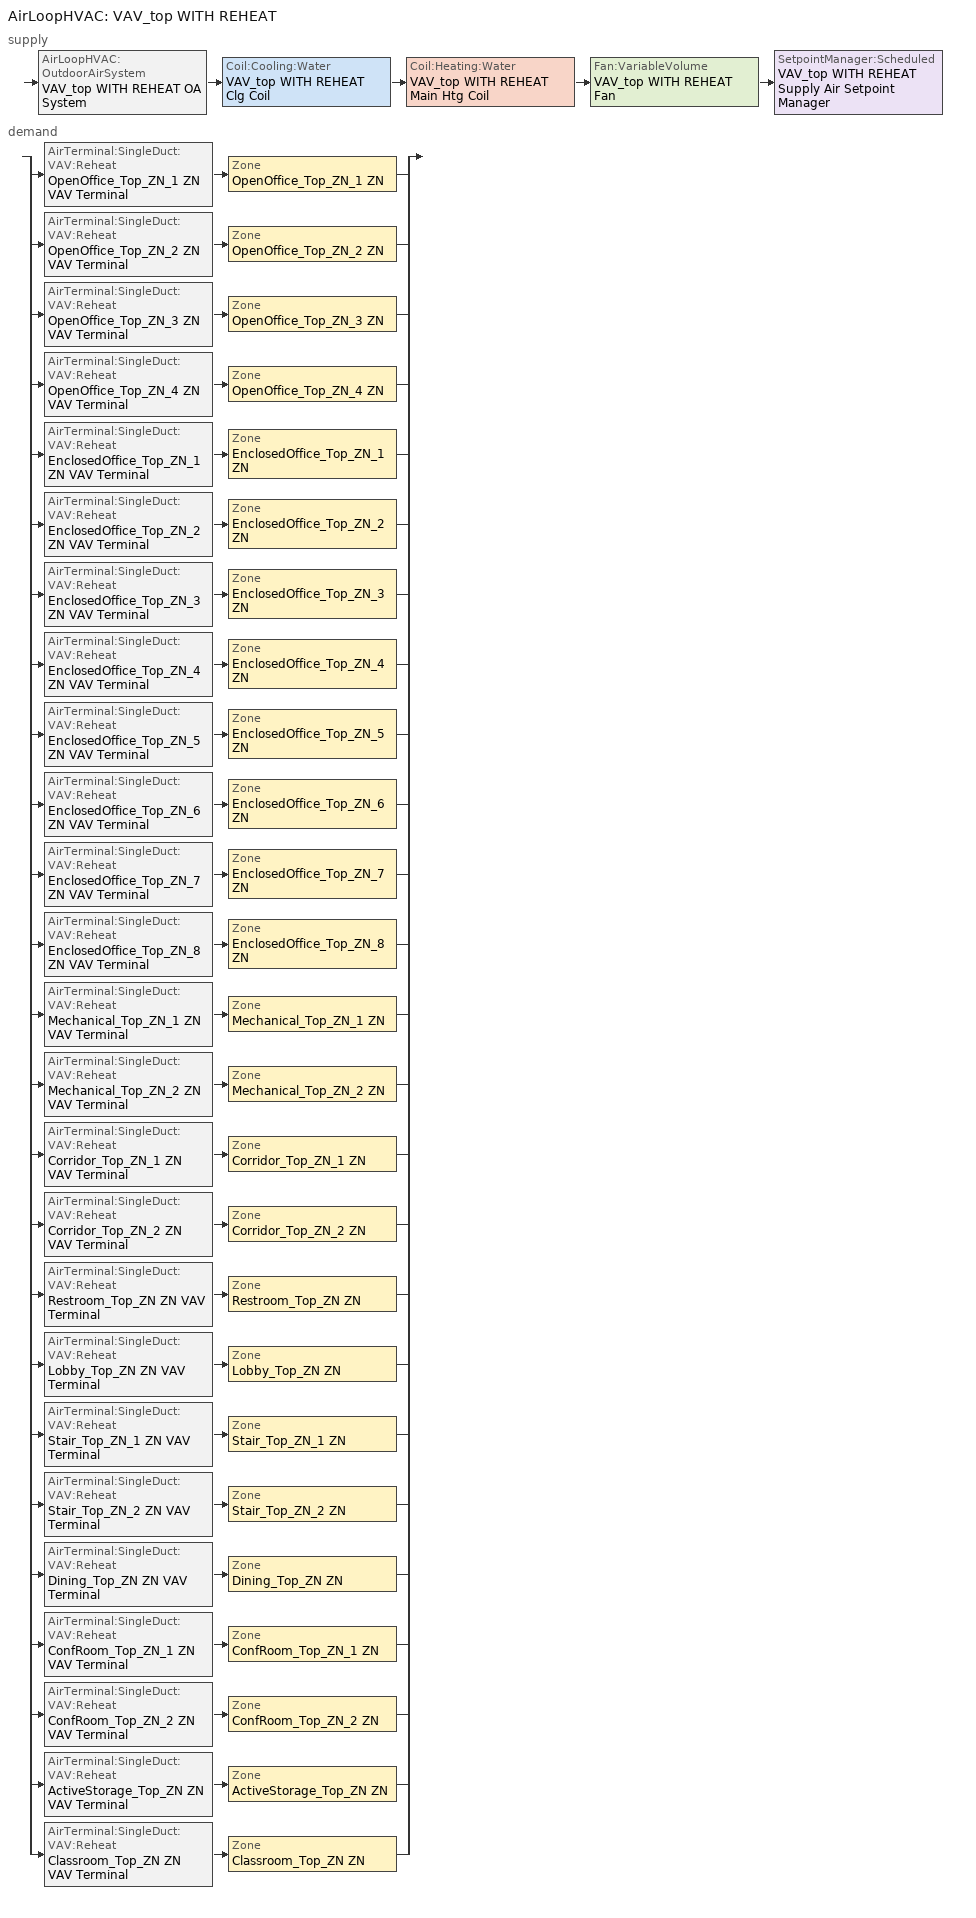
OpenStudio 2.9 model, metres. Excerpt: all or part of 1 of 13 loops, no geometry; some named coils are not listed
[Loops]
AirLoopHVAC 'VAV_top WITH REHEAT'
 supply: AirLoopHVAC:OutdoorAirSystem 'VAV_top WITH REHEAT OA System' > Coil:Cooling:Water 'VAV_top WITH REHEAT Clg Coil' > Coil:Heating:Water 'VAV_top WITH REHEAT Main Htg Coil' > Fan:VariableVolume 'VAV_top WITH REHEAT Fan' > SetpointManager:Scheduled 'VAV_top WITH REHEAT Supply Air Setpoint Manager'
 demand: split
  | AirTerminal:SingleDuct:VAV:Reheat 'OpenOffice_Top_ZN_1 ZN VAV Terminal' > Zone 'OpenOffice_Top_ZN_1 ZN'
  | AirTerminal:SingleDuct:VAV:Reheat 'OpenOffice_Top_ZN_2 ZN VAV Terminal' > Zone 'OpenOffice_Top_ZN_2 ZN'
  | AirTerminal:SingleDuct:VAV:Reheat 'OpenOffice_Top_ZN_3 ZN VAV Terminal' > Zone 'OpenOffice_Top_ZN_3 ZN'
  | AirTerminal:SingleDuct:VAV:Reheat 'OpenOffice_Top_ZN_4 ZN VAV Terminal' > Zone 'OpenOffice_Top_ZN_4 ZN'
  | AirTerminal:SingleDuct:VAV:Reheat 'EnclosedOffice_Top_ZN_1 ZN VAV Terminal' > Zone 'EnclosedOffice_Top_ZN_1 ZN'
  | AirTerminal:SingleDuct:VAV:Reheat 'EnclosedOffice_Top_ZN_2 ZN VAV Terminal' > Zone 'EnclosedOffice_Top_ZN_2 ZN'
  | AirTerminal:SingleDuct:VAV:Reheat 'EnclosedOffice_Top_ZN_3 ZN VAV Terminal' > Zone 'EnclosedOffice_Top_ZN_3 ZN'
  | AirTerminal:SingleDuct:VAV:Reheat 'EnclosedOffice_Top_ZN_4 ZN VAV Terminal' > Zone 'EnclosedOffice_Top_ZN_4 ZN'
  | AirTerminal:SingleDuct:VAV:Reheat 'EnclosedOffice_Top_ZN_5 ZN VAV Terminal' > Zone 'EnclosedOffice_Top_ZN_5 ZN'
  | AirTerminal:SingleDuct:VAV:Reheat 'EnclosedOffice_Top_ZN_6 ZN VAV Terminal' > Zone 'EnclosedOffice_Top_ZN_6 ZN'
  | AirTerminal:SingleDuct:VAV:Reheat 'EnclosedOffice_Top_ZN_7 ZN VAV Terminal' > Zone 'EnclosedOffice_Top_ZN_7 ZN'
  | AirTerminal:SingleDuct:VAV:Reheat 'EnclosedOffice_Top_ZN_8 ZN VAV Terminal' > Zone 'EnclosedOffice_Top_ZN_8 ZN'
  | AirTerminal:SingleDuct:VAV:Reheat 'Mechanical_Top_ZN_1 ZN VAV Terminal' > Zone 'Mechanical_Top_ZN_1 ZN'
  | AirTerminal:SingleDuct:VAV:Reheat 'Mechanical_Top_ZN_2 ZN VAV Terminal' > Zone 'Mechanical_Top_ZN_2 ZN'
  | AirTerminal:SingleDuct:VAV:Reheat 'Corridor_Top_ZN_1 ZN VAV Terminal' > Zone 'Corridor_Top_ZN_1 ZN'
  | AirTerminal:SingleDuct:VAV:Reheat 'Corridor_Top_ZN_2 ZN VAV Terminal' > Zone 'Corridor_Top_ZN_2 ZN'
  | AirTerminal:SingleDuct:VAV:Reheat 'Restroom_Top_ZN ZN VAV Terminal' > Zone 'Restroom_Top_ZN ZN'
  | AirTerminal:SingleDuct:VAV:Reheat 'Lobby_Top_ZN ZN VAV Terminal' > Zone 'Lobby_Top_ZN ZN'
  | AirTerminal:SingleDuct:VAV:Reheat 'Stair_Top_ZN_1 ZN VAV Terminal' > Zone 'Stair_Top_ZN_1 ZN'
  | AirTerminal:SingleDuct:VAV:Reheat 'Stair_Top_ZN_2 ZN VAV Terminal' > Zone 'Stair_Top_ZN_2 ZN'
  | AirTerminal:SingleDuct:VAV:Reheat 'Dining_Top_ZN ZN VAV Terminal' > Zone 'Dining_Top_ZN ZN'
  | AirTerminal:SingleDuct:VAV:Reheat 'ConfRoom_Top_ZN_1 ZN VAV Terminal' > Zone 'ConfRoom_Top_ZN_1 ZN'
  | AirTerminal:SingleDuct:VAV:Reheat 'ConfRoom_Top_ZN_2 ZN VAV Terminal' > Zone 'ConfRoom_Top_ZN_2 ZN'
  | AirTerminal:SingleDuct:VAV:Reheat 'ActiveStorage_Top_ZN ZN VAV Terminal' > Zone 'ActiveStorage_Top_ZN ZN'
  | AirTerminal:SingleDuct:VAV:Reheat 'Classroom_Top_ZN ZN VAV Terminal' > Zone 'Classroom_Top_ZN ZN'
[Sizing:Zone] Zone Cooling Design Supply Air Temperature Input Method=SupplyAirTemperature; Zone Cooling Design Supply Air Temperature {C}=12.7778; Zone Cooling Design Supply Air Temperature Difference {deltaC}=11.11; Zone Heating Design Supply Air Temperature Input Method=SupplyAirTemperature; Zone Heating Design Supply Air Temperature {C}=40; Zone Heating Design Supply Air Temperature Difference {deltaC}=11.11; Zone Cooling Design Supply Air Humidity Ratio {kg-H2O/kg-air}=0.0085; Zone Heating Design Supply Air Humidity Ratio {kg-H2O/kg-air}=0.008; Cooling Design Air Flow Method=DesignDayWithLimit; Heating Design Air Flow Method=DesignDay; Account for Dedicated Outdoor Air System=No; Dedicated Outdoor Air System Control Strategy=NeutralSupplyAir; Dedicated Outdoor Air Low Setpoint Temperature for Design {C}=autosize; Dedicated Outdoor Air High Setpoint Temperature for Design {C}=autosize
ActiveStorage_Top_ZN ZN; Classroom_Top_ZN ZN; ConfRoom_Top_ZN_1 ZN; ConfRoom_Top_ZN_2 ZN; Corridor_Top_ZN_1 ZN; Corridor_Top_ZN_2 ZN; Dining_Top_ZN ZN; EnclosedOffice_Top_ZN_1 ZN; EnclosedOffice_Top_ZN_2 ZN; EnclosedOffice_Top_ZN_3 ZN; EnclosedOffice_Top_ZN_4 ZN; EnclosedOffice_Top_ZN_5 ZN; EnclosedOffice_Top_ZN_6 ZN; EnclosedOffice_Top_ZN_7 ZN; EnclosedOffice_Top_ZN_8 ZN; Lobby_Top_ZN ZN; Mechanical_Top_ZN_1 ZN; Mechanical_Top_ZN_2 ZN; OpenOffice_Top_ZN_1 ZN; OpenOffice_Top_ZN_2 ZN; OpenOffice_Top_ZN_3 ZN; OpenOffice_Top_ZN_4 ZN; Restroom_Top_ZN ZN; Stair_Top_ZN_1 ZN; Stair_Top_ZN_2 ZN
[Zone equipment]
ActiveStorage_Top_ZN ZN: ActiveStorage_Top_ZN ZN VAV Terminal
Classroom_Top_ZN ZN: Classroom_Top_ZN ZN VAV Terminal
ConfRoom_Top_ZN_1 ZN: ConfRoom_Top_ZN_1 ZN VAV Terminal
ConfRoom_Top_ZN_2 ZN: ConfRoom_Top_ZN_2 ZN VAV Terminal
Corridor_Top_ZN_1 ZN: Corridor_Top_ZN_1 ZN VAV Terminal
Corridor_Top_ZN_2 ZN: Corridor_Top_ZN_2 ZN VAV Terminal
Dining_Top_ZN ZN: Dining_Top_ZN ZN VAV Terminal
EnclosedOffice_Top_ZN_1 ZN: EnclosedOffice_Top_ZN_1 ZN VAV Terminal
EnclosedOffice_Top_ZN_2 ZN: EnclosedOffice_Top_ZN_2 ZN VAV Terminal
EnclosedOffice_Top_ZN_3 ZN: EnclosedOffice_Top_ZN_3 ZN VAV Terminal
EnclosedOffice_Top_ZN_4 ZN: EnclosedOffice_Top_ZN_4 ZN VAV Terminal
EnclosedOffice_Top_ZN_5 ZN: EnclosedOffice_Top_ZN_5 ZN VAV Terminal
EnclosedOffice_Top_ZN_6 ZN: EnclosedOffice_Top_ZN_6 ZN VAV Terminal
EnclosedOffice_Top_ZN_7 ZN: EnclosedOffice_Top_ZN_7 ZN VAV Terminal
EnclosedOffice_Top_ZN_8 ZN: EnclosedOffice_Top_ZN_8 ZN VAV Terminal
Lobby_Top_ZN ZN: Lobby_Top_ZN ZN VAV Terminal
Mechanical_Top_ZN_1 ZN: Mechanical_Top_ZN_1 ZN VAV Terminal
Mechanical_Top_ZN_2 ZN: Mechanical_Top_ZN_2 ZN VAV Terminal
OpenOffice_Top_ZN_1 ZN: OpenOffice_Top_ZN_1 ZN VAV Terminal
OpenOffice_Top_ZN_2 ZN: OpenOffice_Top_ZN_2 ZN VAV Terminal
OpenOffice_Top_ZN_3 ZN: OpenOffice_Top_ZN_3 ZN VAV Terminal
OpenOffice_Top_ZN_4 ZN: OpenOffice_Top_ZN_4 ZN VAV Terminal
Restroom_Top_ZN ZN: Restroom_Top_ZN ZN VAV Terminal
Stair_Top_ZN_1 ZN: Stair_Top_ZN_1 ZN VAV Terminal
Stair_Top_ZN_2 ZN: Stair_Top_ZN_2 ZN VAV Terminal
[SetpointManager:Scheduled]
VAV_top WITH REHEAT Supply Air Setpoint Manager: Control Variable=Temperature; Schedule=Supply Air Temp - 55.0F 2
[AirLoopHVAC]
VAV_top WITH REHEAT: Availability Schedule=OfficeLarge HVACOperationSchd; Design Supply Air Flow Rate {m3/s}=AutoSize
[Sizing:System]
VAV_top WITH REHEAT: Type of Load to Size On=Sensible; Design Outdoor Air Flow Rate {m3/s}=Autosize; Central Heating Maximum System Air Flow Ratio=0.3; Preheat Design Temperature {C}=7.22222; Preheat Design Humidity Ratio {kg-H2O/kg-Air}=0.008; Precool Design Temperature {C}=12.7778; Precool Design Humidity Ratio {kg-H2O/kg-Air}=0.008; Central Cooling Design Supply Air Temperature {C}=12.7778; Central Heating Design Supply Air Temperature {C}=12.7778; Sizing Option=Coincident; 100% Outdoor Air in Cooling=No; 100% Outdoor Air in Heating=No; Central Cooling Design Supply Air Humidity Ratio {kg-H2O/kg-Air}=0.0085; Central Heating Design Supply Air Humidity Ratio {kg-H2O/kg-Air}=0.008; Cooling Design Air Flow Method=DesignDay; Cooling Design Air Flow Rate {m3/s}=0; Heating Design Air Flow Method=DesignDay; Heating Design Air Flow Rate {m3/s}=0; System Outdoor Air Method=ZoneSum; Zone Maximum Outdoor Air Fraction=1; Cooling Supply Air Flow Rate Per Floor Area {m3/s-m2}=0.00996765; Cooling Fraction of Autosized Cooling Supply Air Flow Rate=1; Cooling Supply Air Flow Rate Per Unit Cooling Capacity {m3/s-W}=3.94755e-05; Heating Supply Air Flow Rate Per Floor Area {m3/s-m2}=0.00996765; Heating Fraction of Autosized Heating Supply Air Flow Rate=1; Heating Fraction of Autosized Cooling Supply Air Flow Rate=1; Heating Supply Air Flow Rate Per Unit Heating Capacity {m3/s-W}=3.15882e-05; Cooling Design Capacity Method=CoolingDesignCapacity; Cooling Design Capacity {W}=autosize; Cooling Design Capacity Per Floor Area {W/m2}=234.7; Fraction of Autosized Cooling Design Capacity=1; Heating Design Capacity Method=HeatingDesignCapacity; Heating Design Capacity {W}=autosize; Heating Design Capacity Per Floor Area {W/m2}=157; Fraction of Autosized Heating Design Capacity=1; Central Cooling Capacity Control Method=OnOff
[Fan:VariableVolume]
VAV_top WITH REHEAT Fan: Availability Schedule=Always On Discrete; Fan Total Efficiency=0.62; Pressure Rise {Pa}=996.356; Maximum Flow Rate {m3/s}=Autosize; Fan Power Minimum Flow Rate Input Method=Fraction; Fan Power Minimum Flow Fraction=0.25; Fan Power Minimum Air Flow Rate {m3/s}=0; Motor Efficiency=0.9; Motor In Airstream Fraction=1; Fan Power Coefficient 1=0.0407599; Fan Power Coefficient 2=0.088045; Fan Power Coefficient 3=-0.0729261; Fan Power Coefficient 4=0.94374; Fan Power Coefficient 5=0
[Controller:OutdoorAir]
VAV_top WITH REHEAT OA Controller: Minimum Outdoor Air Flow Rate {m3/s}=autosize; Maximum Outdoor Air Flow Rate {m3/s}=Autosize; Economizer Control Type=NoEconomizer; Economizer Control Action Type=ModulateFlow; Economizer Maximum Limit Dry-Bulb Temperature {C}=28; Economizer Maximum Limit Enthalpy {J/kg}=64000; Lockout Type=NoLockout; Minimum Limit Type=FixedMinimum; Minimum Outdoor Air Schedule=OfficeLarge MinOA_MotorizedDamper_Sched; Controller Mechanical Ventilation=VAV_top WITH REHEAT Vent Controller; High Humidity Control=No; Heat Recovery Bypass Control Type=BypassWhenWithinEconomizerLimits
[Controller:MechanicalVentilation]
VAV_top WITH REHEAT Vent Controller: Availability Schedule=Always On Discrete; System Outdoor Air Method=VentilationRateProcedure
[AirLoopHVAC:OutdoorAirSystem]
VAV_top WITH REHEAT OA System: Controller=VAV_top WITH REHEAT OA Controller
[AirTerminal:SingleDuct:VAV:Reheat] Availability Schedule=Always On Discrete; Maximum Air Flow Rate {m3/s}=AutoSize; Zone Minimum Air Flow Input Method=Constant; Constant Minimum Air Flow Fraction=0.2; Fixed Minimum Air Flow Rate {m3/s}=0; Maximum Hot Water or Steam Flow Rate {m3/s}=AutoSize; Minimum Hot Water or Steam Flow Rate {m3/s}=0; Convergence Tolerance=0.001; Damper Heating Action=ReverseWithLimits; Maximum Flow per Zone Floor Area During Reheat {m3/s-m2}=AutoSize; Maximum Flow Fraction During Reheat=0.5; Maximum Reheat Air Temperature {C}=40; Control For Outdoor Air=No
Name | Reheat Coil
OpenOffice_Top_ZN_1 ZN VAV Terminal | OpenOffice_Top_ZN_1 ZN Reheat Coil
OpenOffice_Top_ZN_2 ZN VAV Terminal | OpenOffice_Top_ZN_2 ZN Reheat Coil
OpenOffice_Top_ZN_3 ZN VAV Terminal | OpenOffice_Top_ZN_3 ZN Reheat Coil
OpenOffice_Top_ZN_4 ZN VAV Terminal | OpenOffice_Top_ZN_4 ZN Reheat Coil
EnclosedOffice_Top_ZN_1 ZN VAV Terminal | EnclosedOffice_Top_ZN_1 ZN Reheat Coil
EnclosedOffice_Top_ZN_2 ZN VAV Terminal | EnclosedOffice_Top_ZN_2 ZN Reheat Coil
EnclosedOffice_Top_ZN_3 ZN VAV Terminal | EnclosedOffice_Top_ZN_3 ZN Reheat Coil
EnclosedOffice_Top_ZN_4 ZN VAV Terminal | EnclosedOffice_Top_ZN_4 ZN Reheat Coil
EnclosedOffice_Top_ZN_5 ZN VAV Terminal | EnclosedOffice_Top_ZN_5 ZN Reheat Coil
EnclosedOffice_Top_ZN_6 ZN VAV Terminal | EnclosedOffice_Top_ZN_6 ZN Reheat Coil
EnclosedOffice_Top_ZN_7 ZN VAV Terminal | EnclosedOffice_Top_ZN_7 ZN Reheat Coil
EnclosedOffice_Top_ZN_8 ZN VAV Terminal | EnclosedOffice_Top_ZN_8 ZN Reheat Coil
Mechanical_Top_ZN_1 ZN VAV Terminal | Mechanical_Top_ZN_1 ZN Reheat Coil
Mechanical_Top_ZN_2 ZN VAV Terminal | Mechanical_Top_ZN_2 ZN Reheat Coil
Corridor_Top_ZN_1 ZN VAV Terminal | Corridor_Top_ZN_1 ZN Reheat Coil
Corridor_Top_ZN_2 ZN VAV Terminal | Corridor_Top_ZN_2 ZN Reheat Coil
Restroom_Top_ZN ZN VAV Terminal | Restroom_Top_ZN ZN Reheat Coil
Lobby_Top_ZN ZN VAV Terminal | Lobby_Top_ZN ZN Reheat Coil
Stair_Top_ZN_1 ZN VAV Terminal | Stair_Top_ZN_1 ZN Reheat Coil
Stair_Top_ZN_2 ZN VAV Terminal | Stair_Top_ZN_2 ZN Reheat Coil
Dining_Top_ZN ZN VAV Terminal | Dining_Top_ZN ZN Reheat Coil
ConfRoom_Top_ZN_1 ZN VAV Terminal | ConfRoom_Top_ZN_1 ZN Reheat Coil
ConfRoom_Top_ZN_2 ZN VAV Terminal | ConfRoom_Top_ZN_2 ZN Reheat Coil
ActiveStorage_Top_ZN ZN VAV Terminal | ActiveStorage_Top_ZN ZN Reheat Coil
Classroom_Top_ZN ZN VAV Terminal | Classroom_Top_ZN ZN Reheat Coil
[Schedule:Constant]
Always On Discrete: Value=1
[Schedule:Ruleset]
Name | Default Day Schedule | Summer Design Day Schedule | Winter Design Day Schedule
OfficeLarge HVACOperationSchd | OfficeLarge HVACOperationSchd Default | OfficeLarge HVACOperationSchd Summer Design Day | OfficeLarge HVACOperationSchd Winter Design Day
OfficeLarge MinOA_MotorizedDamper_Sched | OfficeLarge MinOA_MotorizedDamper_Sched Default | OfficeLarge MinOA_MotorizedDamper_Sched Summer Design Day | OfficeLarge MinOA_MotorizedDamper_Sched Winter Design Day
Supply Air Temp - 55.0F 2 | Supply Air Temp - 55.0F Default 2
[Schedule:Day]
OfficeLarge HVACOperationSchd Default; OfficeLarge MinOA_MotorizedDamper_Sched Default: 24, 0, 0
OfficeLarge HVACOperationSchd Summer Design Day; OfficeLarge HVACOperationSchd SmrDsn|Wkdy Day: 6, 0, 0, 22, 0, 1, 24, 0, 0
OfficeLarge HVACOperationSchd Winter Design Day; OfficeLarge HVACOperationSchd WntrDsn|Sat Day: 6, 0, 0, 18, 0, 1, 24, 0, 0
OfficeLarge MinOA_MotorizedDamper_Sched Summer Design Day; OfficeLarge MinOA_MotorizedDamper_Sched SmrDsn|Wkdy Day: 7, 0, 0, 22, 0, 1, 24, 0, 0
OfficeLarge MinOA_MotorizedDamper_Sched Winter Design Day; OfficeLarge MinOA_MotorizedDamper_Sched WntrDsn|Sat Day: 7, 0, 0, 18, 0, 1, 24, 0, 0
Supply Air Temp - 55.0F Default 2: 24, 0, 12.7778
[Schedule:Rule] Date Specification Type=DateRange; Start Month=1; Start Day=1; End Month=12; End Day=31
Name | Schedule Ruleset | Rule Order | Day Schedule | Apply Monday | Apply Tuesday | Apply Wednesday | Apply Thursday | Apply Friday | Apply Saturday
Schedule Rule 25 | OfficeLarge HVACOperationSchd | 1 | OfficeLarge HVACOperationSchd SmrDsn|Wkdy Day | Yes | Yes | Yes | Yes | Yes
Schedule Rule 26 | OfficeLarge HVACOperationSchd | 0 | OfficeLarge HVACOperationSchd WntrDsn|Sat Day |  |  |  |  |  | Yes
Schedule Rule 27 | OfficeLarge MinOA_MotorizedDamper_Sched | 1 | OfficeLarge MinOA_MotorizedDamper_Sched SmrDsn|Wkdy Day | Yes | Yes | Yes | Yes | Yes
Schedule Rule 28 | OfficeLarge MinOA_MotorizedDamper_Sched | 0 | OfficeLarge MinOA_MotorizedDamper_Sched WntrDsn|Sat Day |  |  |  |  |  | Yes
